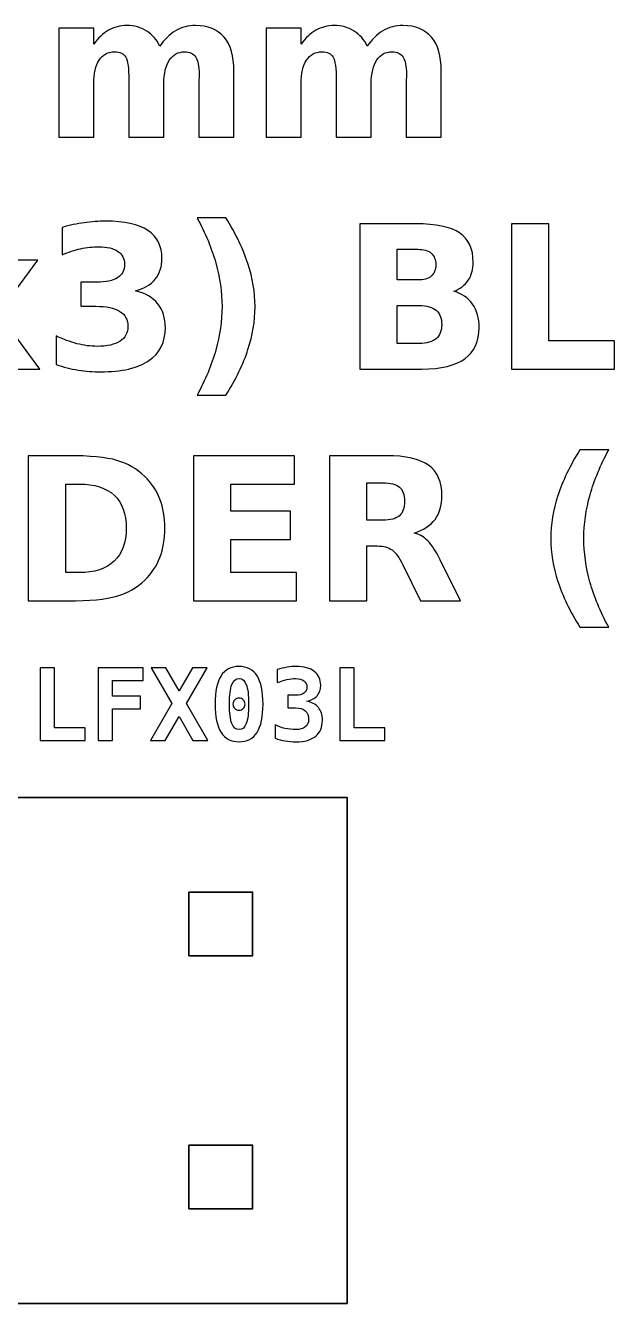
# Model space of a CAD drawing. Header units: centimetres. Extents: x -11.86 to -9.14, y -15.1 to -13.78.
# Drawn here: x -10.442 to -9.85, y -15.104 to -13.821 of the extents above; entities that cross this region are included whole.
import ezdxf

# ---------------------------------------------------------------- set-up
doc = ezdxf.new("R2010")
doc.units = ezdxf.units.CM
doc.header["$MEASUREMENT"] = 0
doc.layers.add('Layer 1', color=7, linetype='Continuous')

msp = doc.modelspace()

# ---------------------------------------------------------------- linework, layer by layer
at = {"layer": 'Layer 1', "color": 7, "lineweight": 35}
for points in [[(-10.27797, -14.755), (-10.21397, -14.755), (-10.21397, -14.691), (-10.27797, -14.691), (-10.27797, -14.755)], [(-10.27797, -15.009), (-10.21397, -15.009), (-10.21397, -14.945), (-10.27797, -14.945), (-10.27797, -15.009)]]:
    msp.add_lwpolyline(points, close=True, dxfattribs=at)
at = {"layer": 'Layer 1', "color": 250}
for points, knots in [([(-10.30721, -13.84198), (-10.30278, -13.83521), (-10.29755, -13.83005), (-10.29145, -13.82651), (-10.29145, -13.82651), (-10.28535, -13.82295), (-10.27868, -13.82118), (-10.27138, -13.82118), (-10.27138, -13.82118), (-10.25881, -13.82118), (-10.24925, -13.82505), (-10.24268, -13.83281), (-10.24268, -13.83281), (-10.23611, -13.84055), (-10.23281, -13.85181), (-10.23281, -13.86658), (-10.23281, -13.86658), (-10.23281, -13.86658), (-10.23281, -13.93318), (-10.23281, -13.93318), (-10.23281, -13.93318), (-10.23281, -13.93318), (-10.26798, -13.93318), (-10.26798, -13.93318), (-10.26798, -13.93318), (-10.26798, -13.93318), (-10.26798, -13.87615), (-10.26798, -13.87615), (-10.26798, -13.87615), (-10.26791, -13.87531), (-10.26788, -13.87445), (-10.26785, -13.87351), (-10.26785, -13.87351), (-10.26781, -13.87261), (-10.26778, -13.87131), (-10.26778, -13.86961), (-10.26778, -13.86961), (-10.26778, -13.86188), (-10.26891, -13.85625), (-10.27121, -13.85278), (-10.27121, -13.85278), (-10.27348, -13.84928), (-10.27715, -13.84755), (-10.28221, -13.84755), (-10.28221, -13.84755), (-10.28888, -13.84755), (-10.29398, -13.85028), (-10.29761, -13.85575), (-10.29761, -13.85575), (-10.30121, -13.86121), (-10.30308, -13.86911), (-10.30321, -13.87948), (-10.30321, -13.87948), (-10.30321, -13.87948), (-10.30321, -13.93318), (-10.30321, -13.93318), (-10.30321, -13.93318), (-10.30321, -13.93318), (-10.33838, -13.93318), (-10.33838, -13.93318), (-10.33838, -13.93318), (-10.33838, -13.93318), (-10.33838, -13.87615), (-10.33838, -13.87615), (-10.33838, -13.87615), (-10.33838, -13.86405), (-10.33941, -13.85625), (-10.34151, -13.85278), (-10.34151, -13.85278), (-10.34358, -13.84928), (-10.34728, -13.84755), (-10.35261, -13.84755), (-10.35261, -13.84755), (-10.35935, -13.84755), (-10.36451, -13.85031), (-10.36815, -13.85581), (-10.36815, -13.85581), (-10.37178, -13.86131), (-10.37361, -13.86915), (-10.37361, -13.87938), (-10.37361, -13.87938), (-10.37361, -13.87938), (-10.37361, -13.93318), (-10.37361, -13.93318), (-10.37361, -13.93318), (-10.37361, -13.93318), (-10.40878, -13.93318), (-10.40878, -13.93318), (-10.40878, -13.93318), (-10.40878, -13.93318), (-10.40878, -13.82381), (-10.40878, -13.82381), (-10.40878, -13.82381), (-10.40878, -13.82381), (-10.37361, -13.82381), (-10.37361, -13.82381), (-10.37361, -13.82381), (-10.37361, -13.82381), (-10.37361, -13.83985), (-10.37361, -13.83985), (-10.37361, -13.83985), (-10.36931, -13.83365), (-10.36438, -13.82901), (-10.35881, -13.82588), (-10.35881, -13.82588), (-10.35325, -13.82275), (-10.34711, -13.82118), (-10.34041, -13.82118), (-10.34041, -13.82118), (-10.33288, -13.82118), (-10.32618, -13.82301), (-10.32041, -13.82665), (-10.32041, -13.82665), (-10.31461, -13.83031), (-10.31021, -13.83541), (-10.30721, -13.84198)], [0, 0, 0, 0, 0.0344828, 0.0344828, 0.0344828, 0.0344828, 0.0689655, 0.0689655, 0.0689655, 0.0689655, 0.1034483, 0.1034483, 0.1034483, 0.1034483, 0.137931, 0.137931, 0.137931, 0.137931, 0.1724138, 0.1724138, 0.1724138, 0.1724138, 0.2068966, 0.2068966, 0.2068966, 0.2068966, 0.2413793, 0.2413793, 0.2413793, 0.2413793, 0.2758621, 0.2758621, 0.2758621, 0.2758621, 0.3103448, 0.3103448, 0.3103448, 0.3103448, 0.3448276, 0.3448276, 0.3448276, 0.3448276, 0.3793103, 0.3793103, 0.3793103, 0.3793103, 0.4137931, 0.4137931, 0.4137931, 0.4137931, 0.4482759, 0.4482759, 0.4482759, 0.4482759, 0.4827586, 0.4827586, 0.4827586, 0.4827586, 0.5172414, 0.5172414, 0.5172414, 0.5172414, 0.5517241, 0.5517241, 0.5517241, 0.5517241, 0.5862069, 0.5862069, 0.5862069, 0.5862069, 0.6206897, 0.6206897, 0.6206897, 0.6206897, 0.6551724, 0.6551724, 0.6551724, 0.6551724, 0.6896552, 0.6896552, 0.6896552, 0.6896552, 0.7241379, 0.7241379, 0.7241379, 0.7241379, 0.7586207, 0.7586207, 0.7586207, 0.7586207, 0.7931034, 0.7931034, 0.7931034, 0.7931034, 0.8275862, 0.8275862, 0.8275862, 0.8275862, 0.862069, 0.862069, 0.862069, 0.862069, 0.8965517, 0.8965517, 0.8965517, 0.8965517, 0.9310345, 0.9310345, 0.9310345, 0.9310345, 0.9655172, 0.9655172, 0.9655172, 0.9655172, 1, 1, 1, 1]), ([(-10.09881, -13.84198), (-10.09438, -13.83521), (-10.08915, -13.83005), (-10.08305, -13.82651), (-10.08305, -13.82651), (-10.07695, -13.82295), (-10.07028, -13.82118), (-10.06298, -13.82118), (-10.06298, -13.82118), (-10.05041, -13.82118), (-10.04085, -13.82505), (-10.03428, -13.83281), (-10.03428, -13.83281), (-10.02771, -13.84055), (-10.02441, -13.85181), (-10.02441, -13.86658), (-10.02441, -13.86658), (-10.02441, -13.86658), (-10.02441, -13.93318), (-10.02441, -13.93318), (-10.02441, -13.93318), (-10.02441, -13.93318), (-10.05958, -13.93318), (-10.05958, -13.93318), (-10.05958, -13.93318), (-10.05958, -13.93318), (-10.05958, -13.87615), (-10.05958, -13.87615), (-10.05958, -13.87615), (-10.05951, -13.87531), (-10.05948, -13.87445), (-10.05945, -13.87351), (-10.05945, -13.87351), (-10.05941, -13.87261), (-10.05938, -13.87131), (-10.05938, -13.86961), (-10.05938, -13.86961), (-10.05938, -13.86188), (-10.06051, -13.85625), (-10.06281, -13.85278), (-10.06281, -13.85278), (-10.06508, -13.84928), (-10.06875, -13.84755), (-10.07381, -13.84755), (-10.07381, -13.84755), (-10.08048, -13.84755), (-10.08558, -13.85028), (-10.08921, -13.85575), (-10.08921, -13.85575), (-10.09281, -13.86121), (-10.09468, -13.86911), (-10.09481, -13.87948), (-10.09481, -13.87948), (-10.09481, -13.87948), (-10.09481, -13.93318), (-10.09481, -13.93318), (-10.09481, -13.93318), (-10.09481, -13.93318), (-10.12998, -13.93318), (-10.12998, -13.93318), (-10.12998, -13.93318), (-10.12998, -13.93318), (-10.12998, -13.87615), (-10.12998, -13.87615), (-10.12998, -13.87615), (-10.12998, -13.86405), (-10.13101, -13.85625), (-10.13311, -13.85278), (-10.13311, -13.85278), (-10.13518, -13.84928), (-10.13888, -13.84755), (-10.14421, -13.84755), (-10.14421, -13.84755), (-10.15095, -13.84755), (-10.15611, -13.85031), (-10.15975, -13.85581), (-10.15975, -13.85581), (-10.16338, -13.86131), (-10.16521, -13.86915), (-10.16521, -13.87938), (-10.16521, -13.87938), (-10.16521, -13.87938), (-10.16521, -13.93318), (-10.16521, -13.93318), (-10.16521, -13.93318), (-10.16521, -13.93318), (-10.20038, -13.93318), (-10.20038, -13.93318), (-10.20038, -13.93318), (-10.20038, -13.93318), (-10.20038, -13.82381), (-10.20038, -13.82381), (-10.20038, -13.82381), (-10.20038, -13.82381), (-10.16521, -13.82381), (-10.16521, -13.82381), (-10.16521, -13.82381), (-10.16521, -13.82381), (-10.16521, -13.83985), (-10.16521, -13.83985), (-10.16521, -13.83985), (-10.16091, -13.83365), (-10.15598, -13.82901), (-10.15041, -13.82588), (-10.15041, -13.82588), (-10.14485, -13.82275), (-10.13871, -13.82118), (-10.13201, -13.82118), (-10.13201, -13.82118), (-10.12448, -13.82118), (-10.11778, -13.82301), (-10.11201, -13.82665), (-10.11201, -13.82665), (-10.10621, -13.83031), (-10.10181, -13.83541), (-10.09881, -13.84198)], [0, 0, 0, 0, 0.0344828, 0.0344828, 0.0344828, 0.0344828, 0.0689655, 0.0689655, 0.0689655, 0.0689655, 0.1034483, 0.1034483, 0.1034483, 0.1034483, 0.137931, 0.137931, 0.137931, 0.137931, 0.1724138, 0.1724138, 0.1724138, 0.1724138, 0.2068966, 0.2068966, 0.2068966, 0.2068966, 0.2413793, 0.2413793, 0.2413793, 0.2413793, 0.2758621, 0.2758621, 0.2758621, 0.2758621, 0.3103448, 0.3103448, 0.3103448, 0.3103448, 0.3448276, 0.3448276, 0.3448276, 0.3448276, 0.3793103, 0.3793103, 0.3793103, 0.3793103, 0.4137931, 0.4137931, 0.4137931, 0.4137931, 0.4482759, 0.4482759, 0.4482759, 0.4482759, 0.4827586, 0.4827586, 0.4827586, 0.4827586, 0.5172414, 0.5172414, 0.5172414, 0.5172414, 0.5517241, 0.5517241, 0.5517241, 0.5517241, 0.5862069, 0.5862069, 0.5862069, 0.5862069, 0.6206897, 0.6206897, 0.6206897, 0.6206897, 0.6551724, 0.6551724, 0.6551724, 0.6551724, 0.6896552, 0.6896552, 0.6896552, 0.6896552, 0.7241379, 0.7241379, 0.7241379, 0.7241379, 0.7586207, 0.7586207, 0.7586207, 0.7586207, 0.7931034, 0.7931034, 0.7931034, 0.7931034, 0.8275862, 0.8275862, 0.8275862, 0.8275862, 0.862069, 0.862069, 0.862069, 0.862069, 0.8965517, 0.8965517, 0.8965517, 0.8965517, 0.9310345, 0.9310345, 0.9310345, 0.9310345, 0.9655172, 0.9655172, 0.9655172, 0.9655172, 1, 1, 1, 1]), ([(-10.33174, -14.08735), (-10.32194, -14.08988), (-10.31444, -14.09431), (-10.30934, -14.10058), (-10.30934, -14.10058), (-10.30424, -14.10688), (-10.30168, -14.11485), (-10.30168, -14.12455), (-10.30168, -14.12455), (-10.30168, -14.13901), (-10.30721, -14.15001), (-10.31828, -14.15755), (-10.31828, -14.15755), (-10.32934, -14.16505), (-10.34548, -14.16881), (-10.36671, -14.16881), (-10.36671, -14.16881), (-10.37421, -14.16881), (-10.38171, -14.16821), (-10.38924, -14.16701), (-10.38924, -14.16701), (-10.39674, -14.16581), (-10.40418, -14.16398), (-10.41154, -14.16158), (-10.41154, -14.16158), (-10.41154, -14.16158), (-10.41154, -14.13258), (-10.41154, -14.13258), (-10.41154, -14.13258), (-10.40451, -14.13608), (-10.39754, -14.13875), (-10.39061, -14.14055), (-10.39061, -14.14055), (-10.38368, -14.14231), (-10.37684, -14.14321), (-10.37014, -14.14321), (-10.37014, -14.14321), (-10.36018, -14.14321), (-10.35254, -14.14148), (-10.34724, -14.13805), (-10.34724, -14.13805), (-10.34194, -14.13458), (-10.33928, -14.12965), (-10.33928, -14.12318), (-10.33928, -14.12318), (-10.33928, -14.11655), (-10.34201, -14.11151), (-10.34744, -14.10811), (-10.34744, -14.10811), (-10.35288, -14.10468), (-10.36091, -14.10298), (-10.37151, -14.10298), (-10.37151, -14.10298), (-10.37151, -14.10298), (-10.38654, -14.10298), (-10.38654, -14.10298), (-10.38654, -14.10298), (-10.38654, -14.10298), (-10.38654, -14.07875), (-10.38654, -14.07875), (-10.38654, -14.07875), (-10.38654, -14.07875), (-10.37074, -14.07875), (-10.37074, -14.07875), (-10.37074, -14.07875), (-10.36128, -14.07875), (-10.35428, -14.07728), (-10.34964, -14.07431), (-10.34964, -14.07431), (-10.34501, -14.07135), (-10.34271, -14.06685), (-10.34271, -14.06081), (-10.34271, -14.06081), (-10.34271, -14.05521), (-10.34494, -14.05088), (-10.34944, -14.04785), (-10.34944, -14.04785), (-10.35394, -14.04478), (-10.36028, -14.04325), (-10.36848, -14.04325), (-10.36848, -14.04325), (-10.37454, -14.04325), (-10.38064, -14.04391), (-10.38684, -14.04528), (-10.38684, -14.04528), (-10.39301, -14.04665), (-10.39914, -14.04868), (-10.40528, -14.05135), (-10.40528, -14.05135), (-10.40528, -14.05135), (-10.40528, -14.02381), (-10.40528, -14.02381), (-10.40528, -14.02381), (-10.39784, -14.02171), (-10.39051, -14.02015), (-10.38321, -14.01911), (-10.38321, -14.01911), (-10.37591, -14.01808), (-10.36878, -14.01755), (-10.36174, -14.01755), (-10.36174, -14.01755), (-10.34281, -14.01755), (-10.32861, -14.02065), (-10.31921, -14.02688), (-10.31921, -14.02688), (-10.30981, -14.03308), (-10.30511, -14.04245), (-10.30511, -14.05495), (-10.30511, -14.05495), (-10.30511, -14.06345), (-10.30734, -14.07045), (-10.31184, -14.07588), (-10.31184, -14.07588), (-10.31634, -14.08131), (-10.32298, -14.08515), (-10.33174, -14.08735)], [0, 0, 0, 0, 0.0344828, 0.0344828, 0.0344828, 0.0344828, 0.0689655, 0.0689655, 0.0689655, 0.0689655, 0.1034483, 0.1034483, 0.1034483, 0.1034483, 0.137931, 0.137931, 0.137931, 0.137931, 0.1724138, 0.1724138, 0.1724138, 0.1724138, 0.2068966, 0.2068966, 0.2068966, 0.2068966, 0.2413793, 0.2413793, 0.2413793, 0.2413793, 0.2758621, 0.2758621, 0.2758621, 0.2758621, 0.3103448, 0.3103448, 0.3103448, 0.3103448, 0.3448276, 0.3448276, 0.3448276, 0.3448276, 0.3793103, 0.3793103, 0.3793103, 0.3793103, 0.4137931, 0.4137931, 0.4137931, 0.4137931, 0.4482759, 0.4482759, 0.4482759, 0.4482759, 0.4827586, 0.4827586, 0.4827586, 0.4827586, 0.5172414, 0.5172414, 0.5172414, 0.5172414, 0.5517241, 0.5517241, 0.5517241, 0.5517241, 0.5862069, 0.5862069, 0.5862069, 0.5862069, 0.6206897, 0.6206897, 0.6206897, 0.6206897, 0.6551724, 0.6551724, 0.6551724, 0.6551724, 0.6896552, 0.6896552, 0.6896552, 0.6896552, 0.7241379, 0.7241379, 0.7241379, 0.7241379, 0.7586207, 0.7586207, 0.7586207, 0.7586207, 0.7931034, 0.7931034, 0.7931034, 0.7931034, 0.8275862, 0.8275862, 0.8275862, 0.8275862, 0.862069, 0.862069, 0.862069, 0.862069, 0.8965517, 0.8965517, 0.8965517, 0.8965517, 0.9310345, 0.9310345, 0.9310345, 0.9310345, 0.9655172, 0.9655172, 0.9655172, 0.9655172, 1, 1, 1, 1]), ([(-10.26974, -14.19235), (-10.26141, -14.17685), (-10.25514, -14.16171), (-10.25097, -14.14695), (-10.25097, -14.14695), (-10.24681, -14.13215), (-10.24474, -14.11758), (-10.24474, -14.10318), (-10.24474, -14.10318), (-10.24474, -14.08878), (-10.24681, -14.07421), (-10.25097, -14.05948), (-10.25097, -14.05948), (-10.25514, -14.04475), (-10.26141, -14.02965), (-10.26974, -14.01421), (-10.26974, -14.01421), (-10.26974, -14.01421), (-10.24074, -14.01421), (-10.24074, -14.01421), (-10.24074, -14.01421), (-10.23084, -14.03018), (-10.22351, -14.04545), (-10.21871, -14.06008), (-10.21871, -14.06008), (-10.21394, -14.07468), (-10.21154, -14.08911), (-10.21154, -14.10338), (-10.21154, -14.10338), (-10.21154, -14.11765), (-10.21391, -14.13201), (-10.21867, -14.14648), (-10.21867, -14.14648), (-10.22341, -14.16098), (-10.23077, -14.17628), (-10.24074, -14.19235), (-10.24074, -14.19235), (-10.24074, -14.19235), (-10.26974, -14.19235), (-10.26974, -14.19235)], [0, 0, 0, 0, 0.1, 0.1, 0.1, 0.1, 0.2, 0.2, 0.2, 0.2, 0.3, 0.3, 0.3, 0.3, 0.4, 0.4, 0.4, 0.4, 0.5, 0.5, 0.5, 0.5, 0.6, 0.6, 0.6, 0.6, 0.7, 0.7, 0.7, 0.7, 0.8, 0.8, 0.8, 0.8, 0.9, 0.9, 0.9, 0.9, 1, 1, 1, 1]), ([(-10.01171, -14.08795), (-10.00364, -14.09028), (-9.99738, -14.09461), (-9.99294, -14.10095), (-9.99294, -14.10095), (-9.98851, -14.10725), (-9.98631, -14.11501), (-9.98631, -14.12418), (-9.98631, -14.12418), (-9.98631, -14.13825), (-9.99108, -14.14871), (-10.00058, -14.15561), (-10.00058, -14.15561), (-10.01008, -14.16251), (-10.02454, -14.16598), (-10.04394, -14.16598), (-10.04394, -14.16598), (-10.04394, -14.16598), (-10.10634, -14.16598), (-10.10634, -14.16598), (-10.10634, -14.16598), (-10.10634, -14.16598), (-10.10634, -14.02018), (-10.10634, -14.02018), (-10.10634, -14.02018), (-10.10634, -14.02018), (-10.04991, -14.02018), (-10.04991, -14.02018), (-10.04991, -14.02018), (-10.02964, -14.02018), (-10.01498, -14.02325), (-10.00591, -14.02935), (-10.00591, -14.02935), (-9.99681, -14.03548), (-9.99228, -14.04528), (-9.99228, -14.05875), (-9.99228, -14.05875), (-9.99228, -14.06585), (-9.99394, -14.07188), (-9.99724, -14.07688), (-9.99724, -14.07688), (-10.00058, -14.08185), (-10.00538, -14.08555), (-10.01171, -14.08795)], [0, 0, 0, 0, 0.0909091, 0.0909091, 0.0909091, 0.0909091, 0.1818182, 0.1818182, 0.1818182, 0.1818182, 0.2727273, 0.2727273, 0.2727273, 0.2727273, 0.3636364, 0.3636364, 0.3636364, 0.3636364, 0.4545455, 0.4545455, 0.4545455, 0.4545455, 0.5454545, 0.5454545, 0.5454545, 0.5454545, 0.6363636, 0.6363636, 0.6363636, 0.6363636, 0.7272727, 0.7272727, 0.7272727, 0.7272727, 0.8181818, 0.8181818, 0.8181818, 0.8181818, 0.9090909, 0.9090909, 0.9090909, 0.9090909, 1, 1, 1, 1]), ([(-9.95391, -14.02018), (-9.95391, -14.02018), (-9.91631, -14.02018), (-9.91631, -14.02018), (-9.91631, -14.02018), (-9.91631, -14.02018), (-9.91631, -14.13755), (-9.91631, -14.13755), (-9.91631, -14.13755), (-9.91631, -14.13755), (-9.85031, -14.13755), (-9.85031, -14.13755), (-9.85031, -14.13755), (-9.85031, -14.13755), (-9.85031, -14.16598), (-9.85031, -14.16598), (-9.85031, -14.16598), (-9.85031, -14.16598), (-9.95391, -14.16598), (-9.95391, -14.16598), (-9.95391, -14.16598), (-9.95391, -14.16598), (-9.95391, -14.02018), (-9.95391, -14.02018)], [0, 0, 0, 0, 0.1666667, 0.1666667, 0.1666667, 0.1666667, 0.3333333, 0.3333333, 0.3333333, 0.3333333, 0.5, 0.5, 0.5, 0.5, 0.6666667, 0.6666667, 0.6666667, 0.6666667, 0.8333333, 0.8333333, 0.8333333, 0.8333333, 1, 1, 1, 1]), ([(-10.04794, -14.07661), (-10.04201, -14.07661), (-10.03751, -14.07531), (-10.03448, -14.07271), (-10.03448, -14.07271), (-10.03141, -14.07011), (-10.02988, -14.06628), (-10.02988, -14.06118), (-10.02988, -14.06118), (-10.02988, -14.05618), (-10.03141, -14.05238), (-10.03448, -14.04975), (-10.03448, -14.04975), (-10.03751, -14.04711), (-10.04201, -14.04578), (-10.04794, -14.04578), (-10.04794, -14.04578), (-10.04794, -14.04578), (-10.06874, -14.04578), (-10.06874, -14.04578), (-10.06874, -14.04578), (-10.06874, -14.04578), (-10.06874, -14.07661), (-10.06874, -14.07661), (-10.06874, -14.07661), (-10.06874, -14.07661), (-10.04794, -14.07661), (-10.04794, -14.07661)], [0, 0, 0, 0, 0.1428571, 0.1428571, 0.1428571, 0.1428571, 0.2857143, 0.2857143, 0.2857143, 0.2857143, 0.4285714, 0.4285714, 0.4285714, 0.4285714, 0.5714286, 0.5714286, 0.5714286, 0.5714286, 0.7142857, 0.7142857, 0.7142857, 0.7142857, 0.8571429, 0.8571429, 0.8571429, 0.8571429, 1, 1, 1, 1]), ([(-10.50948, -14.11001), (-10.50948, -14.11001), (-10.54891, -14.05661), (-10.54891, -14.05661), (-10.54891, -14.05661), (-10.54891, -14.05661), (-10.51191, -14.05661), (-10.51191, -14.05661), (-10.51191, -14.05661), (-10.51191, -14.05661), (-10.48954, -14.08905), (-10.48954, -14.08905), (-10.48954, -14.08905), (-10.48954, -14.08905), (-10.46691, -14.05661), (-10.46691, -14.05661), (-10.46691, -14.05661), (-10.46691, -14.05661), (-10.42991, -14.05661), (-10.42991, -14.05661), (-10.42991, -14.05661), (-10.42991, -14.05661), (-10.46934, -14.10985), (-10.46934, -14.10985), (-10.46934, -14.10985), (-10.46934, -14.10985), (-10.42794, -14.16598), (-10.42794, -14.16598), (-10.42794, -14.16598), (-10.42794, -14.16598), (-10.46494, -14.16598), (-10.46494, -14.16598), (-10.46494, -14.16598), (-10.46494, -14.16598), (-10.48954, -14.13141), (-10.48954, -14.13141), (-10.48954, -14.13141), (-10.48954, -14.13141), (-10.51388, -14.16598), (-10.51388, -14.16598), (-10.51388, -14.16598), (-10.51388, -14.16598), (-10.55088, -14.16598), (-10.55088, -14.16598), (-10.55088, -14.16598), (-10.55088, -14.16598), (-10.50948, -14.11001), (-10.50948, -14.11001)], [0, 0, 0, 0, 0.0833333, 0.0833333, 0.0833333, 0.0833333, 0.1666667, 0.1666667, 0.1666667, 0.1666667, 0.25, 0.25, 0.25, 0.25, 0.3333333, 0.3333333, 0.3333333, 0.3333333, 0.4166667, 0.4166667, 0.4166667, 0.4166667, 0.5, 0.5, 0.5, 0.5, 0.5833333, 0.5833333, 0.5833333, 0.5833333, 0.6666667, 0.6666667, 0.6666667, 0.6666667, 0.75, 0.75, 0.75, 0.75, 0.8333333, 0.8333333, 0.8333333, 0.8333333, 0.9166667, 0.9166667, 0.9166667, 0.9166667, 1, 1, 1, 1]), ([(-10.04668, -14.14038), (-10.03911, -14.14038), (-10.03344, -14.13878), (-10.02961, -14.13561), (-10.02961, -14.13561), (-10.02581, -14.13241), (-10.02391, -14.12758), (-10.02391, -14.12115), (-10.02391, -14.12115), (-10.02391, -14.11485), (-10.02581, -14.11011), (-10.02958, -14.10695), (-10.02958, -14.10695), (-10.03334, -14.10378), (-10.03904, -14.10221), (-10.04668, -14.10221), (-10.04668, -14.10221), (-10.04668, -14.10221), (-10.06874, -14.10221), (-10.06874, -14.10221), (-10.06874, -14.10221), (-10.06874, -14.10221), (-10.06874, -14.14038), (-10.06874, -14.14038), (-10.06874, -14.14038), (-10.06874, -14.14038), (-10.04668, -14.14038), (-10.04668, -14.14038)], [0, 0, 0, 0, 0.1428571, 0.1428571, 0.1428571, 0.1428571, 0.2857143, 0.2857143, 0.2857143, 0.2857143, 0.4285714, 0.4285714, 0.4285714, 0.4285714, 0.5714286, 0.5714286, 0.5714286, 0.5714286, 0.7142857, 0.7142857, 0.7142857, 0.7142857, 0.8571429, 0.8571429, 0.8571429, 0.8571429, 1, 1, 1, 1]), ([(-9.85611, -14.42515), (-9.85611, -14.42515), (-9.88511, -14.42515), (-9.88511, -14.42515), (-9.88511, -14.42515), (-9.89508, -14.40908), (-9.90244, -14.39378), (-9.90718, -14.37928), (-9.90718, -14.37928), (-9.91194, -14.36481), (-9.91431, -14.35045), (-9.91431, -14.33618), (-9.91431, -14.33618), (-9.91431, -14.32191), (-9.91191, -14.30748), (-9.90714, -14.29288), (-9.90714, -14.29288), (-9.90234, -14.27825), (-9.89501, -14.26298), (-9.88511, -14.24701), (-9.88511, -14.24701), (-9.88511, -14.24701), (-9.85611, -14.24701), (-9.85611, -14.24701), (-9.85611, -14.24701), (-9.86444, -14.26245), (-9.87068, -14.27755), (-9.87484, -14.29228), (-9.87484, -14.29228), (-9.87901, -14.30701), (-9.88111, -14.32158), (-9.88111, -14.33598), (-9.88111, -14.33598), (-9.88111, -14.35038), (-9.87904, -14.36495), (-9.87491, -14.37975), (-9.87491, -14.37975), (-9.87078, -14.39451), (-9.86451, -14.40965), (-9.85611, -14.42515)], [0, 0, 0, 0, 0.1, 0.1, 0.1, 0.1, 0.2, 0.2, 0.2, 0.2, 0.3, 0.3, 0.3, 0.3, 0.4, 0.4, 0.4, 0.4, 0.5, 0.5, 0.5, 0.5, 0.6, 0.6, 0.6, 0.6, 0.7, 0.7, 0.7, 0.7, 0.8, 0.8, 0.8, 0.8, 0.9, 0.9, 0.9, 0.9, 1, 1, 1, 1]), ([(-10.4394, -14.25298), (-10.4394, -14.25298), (-10.39974, -14.25298), (-10.39974, -14.25298), (-10.39974, -14.25298), (-10.3776, -14.25298), (-10.36114, -14.25455), (-10.3503, -14.25771), (-10.3503, -14.25771), (-10.33947, -14.26088), (-10.33017, -14.26621), (-10.3224, -14.27378), (-10.3224, -14.27378), (-10.31557, -14.28035), (-10.3105, -14.28795), (-10.30717, -14.29655), (-10.30717, -14.29655), (-10.30387, -14.30511), (-10.3022, -14.31485), (-10.3022, -14.32575), (-10.3022, -14.32575), (-10.3022, -14.33675), (-10.30387, -14.34655), (-10.30717, -14.35518), (-10.30717, -14.35518), (-10.3105, -14.36381), (-10.31557, -14.37141), (-10.3224, -14.37798), (-10.3224, -14.37798), (-10.33024, -14.38555), (-10.3396, -14.39088), (-10.35054, -14.39405), (-10.35054, -14.39405), (-10.36147, -14.39721), (-10.37787, -14.39878), (-10.39974, -14.39878), (-10.39974, -14.39878), (-10.39974, -14.39878), (-10.4394, -14.39878), (-10.4394, -14.39878), (-10.4394, -14.39878), (-10.4394, -14.39878), (-10.4394, -14.25298), (-10.4394, -14.25298)], [0, 0, 0, 0, 0.0909091, 0.0909091, 0.0909091, 0.0909091, 0.1818182, 0.1818182, 0.1818182, 0.1818182, 0.2727273, 0.2727273, 0.2727273, 0.2727273, 0.3636364, 0.3636364, 0.3636364, 0.3636364, 0.4545455, 0.4545455, 0.4545455, 0.4545455, 0.5454545, 0.5454545, 0.5454545, 0.5454545, 0.6363636, 0.6363636, 0.6363636, 0.6363636, 0.7272727, 0.7272727, 0.7272727, 0.7272727, 0.8181818, 0.8181818, 0.8181818, 0.8181818, 0.9090909, 0.9090909, 0.9090909, 0.9090909, 1, 1, 1, 1]), ([(-10.2734, -14.25298), (-10.2734, -14.25298), (-10.17194, -14.25298), (-10.17194, -14.25298), (-10.17194, -14.25298), (-10.17194, -14.25298), (-10.17194, -14.28141), (-10.17194, -14.28141), (-10.17194, -14.28141), (-10.17194, -14.28141), (-10.2358, -14.28141), (-10.2358, -14.28141), (-10.2358, -14.28141), (-10.2358, -14.28141), (-10.2358, -14.30855), (-10.2358, -14.30855), (-10.2358, -14.30855), (-10.2358, -14.30855), (-10.17577, -14.30855), (-10.17577, -14.30855), (-10.17577, -14.30855), (-10.17577, -14.30855), (-10.17577, -14.33698), (-10.17577, -14.33698), (-10.17577, -14.33698), (-10.17577, -14.33698), (-10.2358, -14.33698), (-10.2358, -14.33698), (-10.2358, -14.33698), (-10.2358, -14.33698), (-10.2358, -14.37035), (-10.2358, -14.37035), (-10.2358, -14.37035), (-10.2358, -14.37035), (-10.1698, -14.37035), (-10.1698, -14.37035), (-10.1698, -14.37035), (-10.1698, -14.37035), (-10.1698, -14.39878), (-10.1698, -14.39878), (-10.1698, -14.39878), (-10.1698, -14.39878), (-10.2734, -14.39878), (-10.2734, -14.39878), (-10.2734, -14.39878), (-10.2734, -14.39878), (-10.2734, -14.25298), (-10.2734, -14.25298)], [0, 0, 0, 0, 0.0833333, 0.0833333, 0.0833333, 0.0833333, 0.1666667, 0.1666667, 0.1666667, 0.1666667, 0.25, 0.25, 0.25, 0.25, 0.3333333, 0.3333333, 0.3333333, 0.3333333, 0.4166667, 0.4166667, 0.4166667, 0.4166667, 0.5, 0.5, 0.5, 0.5, 0.5833333, 0.5833333, 0.5833333, 0.5833333, 0.6666667, 0.6666667, 0.6666667, 0.6666667, 0.75, 0.75, 0.75, 0.75, 0.8333333, 0.8333333, 0.8333333, 0.8333333, 0.9166667, 0.9166667, 0.9166667, 0.9166667, 1, 1, 1, 1]), ([(-10.09917, -14.34361), (-10.09917, -14.34361), (-10.09917, -14.39878), (-10.09917, -14.39878), (-10.09917, -14.39878), (-10.09917, -14.39878), (-10.13677, -14.39878), (-10.13677, -14.39878), (-10.13677, -14.39878), (-10.13677, -14.39878), (-10.13677, -14.25298), (-10.13677, -14.25298), (-10.13677, -14.25298), (-10.13677, -14.25298), (-10.07934, -14.25298), (-10.07934, -14.25298), (-10.07934, -14.25298), (-10.06014, -14.25298), (-10.04604, -14.25621), (-10.03711, -14.26265), (-10.03711, -14.26265), (-10.02814, -14.26908), (-10.02367, -14.27928), (-10.02367, -14.29321), (-10.02367, -14.29321), (-10.02367, -14.30285), (-10.02601, -14.31078), (-10.03064, -14.31695), (-10.03064, -14.31695), (-10.03531, -14.32315), (-10.04234, -14.32771), (-10.05171, -14.33061), (-10.05171, -14.33061), (-10.04657, -14.33181), (-10.04194, -14.33445), (-10.03787, -14.33858), (-10.03787, -14.33858), (-10.03381, -14.34271), (-10.02971, -14.34898), (-10.02554, -14.35738), (-10.02554, -14.35738), (-10.02554, -14.35738), (-10.00511, -14.39878), (-10.00511, -14.39878), (-10.00511, -14.39878), (-10.00511, -14.39878), (-10.04517, -14.39878), (-10.04517, -14.39878), (-10.04517, -14.39878), (-10.04517, -14.39878), (-10.06294, -14.36255), (-10.06294, -14.36255), (-10.06294, -14.36255), (-10.06651, -14.35528), (-10.07014, -14.35028), (-10.07384, -14.34761), (-10.07384, -14.34761), (-10.07751, -14.34495), (-10.08241, -14.34361), (-10.08854, -14.34361), (-10.08854, -14.34361), (-10.08854, -14.34361), (-10.09917, -14.34361), (-10.09917, -14.34361)], [0, 0, 0, 0, 0.0625, 0.0625, 0.0625, 0.0625, 0.125, 0.125, 0.125, 0.125, 0.1875, 0.1875, 0.1875, 0.1875, 0.25, 0.25, 0.25, 0.25, 0.3125, 0.3125, 0.3125, 0.3125, 0.375, 0.375, 0.375, 0.375, 0.4375, 0.4375, 0.4375, 0.4375, 0.5, 0.5, 0.5, 0.5, 0.5625, 0.5625, 0.5625, 0.5625, 0.625, 0.625, 0.625, 0.625, 0.6875, 0.6875, 0.6875, 0.6875, 0.75, 0.75, 0.75, 0.75, 0.8125, 0.8125, 0.8125, 0.8125, 0.875, 0.875, 0.875, 0.875, 0.9375, 0.9375, 0.9375, 0.9375, 1, 1, 1, 1]), ([(-10.4018, -14.28141), (-10.4018, -14.28141), (-10.4018, -14.37035), (-10.4018, -14.37035), (-10.4018, -14.37035), (-10.4018, -14.37035), (-10.38834, -14.37035), (-10.38834, -14.37035), (-10.38834, -14.37035), (-10.37297, -14.37035), (-10.36124, -14.36655), (-10.35314, -14.35891), (-10.35314, -14.35891), (-10.34504, -14.35131), (-10.34097, -14.34025), (-10.34097, -14.32575), (-10.34097, -14.32575), (-10.34097, -14.31128), (-10.345, -14.30028), (-10.35307, -14.29275), (-10.35307, -14.29275), (-10.36114, -14.28518), (-10.3729, -14.28141), (-10.38834, -14.28141), (-10.38834, -14.28141), (-10.38834, -14.28141), (-10.4018, -14.28141), (-10.4018, -14.28141)], [0, 0, 0, 0, 0.1428571, 0.1428571, 0.1428571, 0.1428571, 0.2857143, 0.2857143, 0.2857143, 0.2857143, 0.4285714, 0.4285714, 0.4285714, 0.4285714, 0.5714286, 0.5714286, 0.5714286, 0.5714286, 0.7142857, 0.7142857, 0.7142857, 0.7142857, 0.8571429, 0.8571429, 0.8571429, 0.8571429, 1, 1, 1, 1]), ([(-10.08334, -14.31765), (-10.07547, -14.31765), (-10.06981, -14.31618), (-10.06641, -14.31325), (-10.06641, -14.31325), (-10.06297, -14.31031), (-10.06127, -14.30548), (-10.06127, -14.29878), (-10.06127, -14.29878), (-10.06127, -14.29215), (-10.06297, -14.28738), (-10.06641, -14.28451), (-10.06641, -14.28451), (-10.06981, -14.28165), (-10.07547, -14.28021), (-10.08334, -14.28021), (-10.08334, -14.28021), (-10.08334, -14.28021), (-10.09917, -14.28021), (-10.09917, -14.28021), (-10.09917, -14.28021), (-10.09917, -14.28021), (-10.09917, -14.31765), (-10.09917, -14.31765), (-10.09917, -14.31765), (-10.09917, -14.31765), (-10.08334, -14.31765), (-10.08334, -14.31765)], [0, 0, 0, 0, 0.1428571, 0.1428571, 0.1428571, 0.1428571, 0.2857143, 0.2857143, 0.2857143, 0.2857143, 0.4285714, 0.4285714, 0.4285714, 0.4285714, 0.5714286, 0.5714286, 0.5714286, 0.5714286, 0.7142857, 0.7142857, 0.7142857, 0.7142857, 0.8571429, 0.8571429, 0.8571429, 0.8571429, 1, 1, 1, 1]), ([(-10.42735, -14.53877), (-10.42735, -14.53877), (-10.42735, -14.46587), (-10.42735, -14.46587), (-10.42735, -14.46587), (-10.42735, -14.46587), (-10.41295, -14.46587), (-10.41295, -14.46587), (-10.41295, -14.46587), (-10.41295, -14.46587), (-10.41295, -14.52607), (-10.41295, -14.52607), (-10.41295, -14.52607), (-10.41295, -14.52607), (-10.38213, -14.52607), (-10.38213, -14.52607), (-10.38213, -14.52607), (-10.38213, -14.52607), (-10.38213, -14.53877), (-10.38213, -14.53877), (-10.38213, -14.53877), (-10.38213, -14.53877), (-10.42735, -14.53877), (-10.42735, -14.53877)], [0, 0, 0, 0, 0.1666667, 0.1666667, 0.1666667, 0.1666667, 0.3333333, 0.3333333, 0.3333333, 0.3333333, 0.5, 0.5, 0.5, 0.5, 0.6666667, 0.6666667, 0.6666667, 0.6666667, 0.8333333, 0.8333333, 0.8333333, 0.8333333, 1, 1, 1, 1]), ([(-10.32383, -14.47857), (-10.32383, -14.47857), (-10.35485, -14.47857), (-10.35485, -14.47857), (-10.35485, -14.47857), (-10.35485, -14.47857), (-10.35485, -14.49429), (-10.35485, -14.49429), (-10.35485, -14.49429), (-10.35485, -14.49429), (-10.32661, -14.49429), (-10.32661, -14.49429), (-10.32661, -14.49429), (-10.32661, -14.49429), (-10.32661, -14.50699), (-10.32661, -14.50699), (-10.32661, -14.50699), (-10.32661, -14.50699), (-10.35485, -14.50699), (-10.35485, -14.50699), (-10.35485, -14.50699), (-10.35485, -14.50699), (-10.35485, -14.53877), (-10.35485, -14.53877), (-10.35485, -14.53877), (-10.35485, -14.53877), (-10.36925, -14.53877), (-10.36925, -14.53877), (-10.36925, -14.53877), (-10.36925, -14.53877), (-10.36925, -14.46587), (-10.36925, -14.46587), (-10.36925, -14.46587), (-10.36925, -14.46587), (-10.32383, -14.46587), (-10.32383, -14.46587), (-10.32383, -14.46587), (-10.32383, -14.46587), (-10.32383, -14.47857), (-10.32383, -14.47857)], [0, 0, 0, 0, 0.1, 0.1, 0.1, 0.1, 0.2, 0.2, 0.2, 0.2, 0.3, 0.3, 0.3, 0.3, 0.4, 0.4, 0.4, 0.4, 0.5, 0.5, 0.5, 0.5, 0.6, 0.6, 0.6, 0.6, 0.7, 0.7, 0.7, 0.7, 0.8, 0.8, 0.8, 0.8, 0.9, 0.9, 0.9, 0.9, 1, 1, 1, 1]), ([(-10.25905, -14.53877), (-10.25905, -14.53877), (-10.27393, -14.53877), (-10.27393, -14.53877), (-10.27393, -14.53877), (-10.27393, -14.53877), (-10.28785, -14.51465), (-10.28785, -14.51465), (-10.28785, -14.51465), (-10.28785, -14.51465), (-10.30173, -14.53877), (-10.30173, -14.53877), (-10.30173, -14.53877), (-10.30173, -14.53877), (-10.31661, -14.53877), (-10.31661, -14.53877), (-10.31661, -14.53877), (-10.31661, -14.53877), (-10.29523, -14.50175), (-10.29523, -14.50175), (-10.29523, -14.50175), (-10.29523, -14.50175), (-10.31603, -14.46587), (-10.31603, -14.46587), (-10.31603, -14.46587), (-10.31603, -14.46587), (-10.30113, -14.46587), (-10.30113, -14.46587), (-10.30113, -14.46587), (-10.30113, -14.46587), (-10.28785, -14.48907), (-10.28785, -14.48907), (-10.28785, -14.48907), (-10.28785, -14.48907), (-10.27453, -14.46587), (-10.27453, -14.46587), (-10.27453, -14.46587), (-10.27453, -14.46587), (-10.25963, -14.46587), (-10.25963, -14.46587), (-10.25963, -14.46587), (-10.25963, -14.46587), (-10.28033, -14.50175), (-10.28033, -14.50175), (-10.28033, -14.50175), (-10.28033, -14.50175), (-10.25905, -14.53877), (-10.25905, -14.53877)], [0, 0, 0, 0, 0.0833333, 0.0833333, 0.0833333, 0.0833333, 0.1666667, 0.1666667, 0.1666667, 0.1666667, 0.25, 0.25, 0.25, 0.25, 0.3333333, 0.3333333, 0.3333333, 0.3333333, 0.4166667, 0.4166667, 0.4166667, 0.4166667, 0.5, 0.5, 0.5, 0.5, 0.5833333, 0.5833333, 0.5833333, 0.5833333, 0.6666667, 0.6666667, 0.6666667, 0.6666667, 0.75, 0.75, 0.75, 0.75, 0.8333333, 0.8333333, 0.8333333, 0.8333333, 0.9166667, 0.9166667, 0.9166667, 0.9166667, 1, 1, 1, 1]), ([(-10.25173, -14.50239), (-10.25173, -14.48977), (-10.24973, -14.4803), (-10.24573, -14.474), (-10.24573, -14.474), (-10.24171, -14.4677), (-10.2357, -14.46455), (-10.22765, -14.46455), (-10.22765, -14.46455), (-10.21958, -14.46455), (-10.21355, -14.46769), (-10.20953, -14.47397), (-10.20953, -14.47397), (-10.20553, -14.48025), (-10.20353, -14.48974), (-10.20353, -14.50239), (-10.20353, -14.50239), (-10.20353, -14.51502), (-10.20553, -14.52449), (-10.20953, -14.53077), (-10.20953, -14.53077), (-10.21355, -14.53705), (-10.21958, -14.54019), (-10.22765, -14.54019), (-10.22765, -14.54019), (-10.2357, -14.54019), (-10.24171, -14.53704), (-10.24573, -14.53074), (-10.24573, -14.53074), (-10.24973, -14.52444), (-10.25173, -14.51499), (-10.25173, -14.50239)], [0, 0, 0, 0, 0.125, 0.125, 0.125, 0.125, 0.25, 0.25, 0.25, 0.25, 0.375, 0.375, 0.375, 0.375, 0.5, 0.5, 0.5, 0.5, 0.625, 0.625, 0.625, 0.625, 0.75, 0.75, 0.75, 0.75, 0.875, 0.875, 0.875, 0.875, 1, 1, 1, 1]), ([(-10.17073, -14.50615), (-10.17073, -14.50615), (-10.17845, -14.50615), (-10.17845, -14.50615), (-10.17845, -14.50615), (-10.17845, -14.50615), (-10.17845, -14.49345), (-10.17845, -14.49345), (-10.17845, -14.49345), (-10.17845, -14.49345), (-10.17073, -14.49345), (-10.17073, -14.49345), (-10.17073, -14.49345), (-10.16716, -14.49345), (-10.16438, -14.49275), (-10.16241, -14.49134), (-10.16241, -14.49134), (-10.16045, -14.48992), (-10.15946, -14.48792), (-10.15946, -14.48535), (-10.15946, -14.48535), (-10.15946, -14.48265), (-10.16045, -14.48054), (-10.16241, -14.47902), (-10.16241, -14.47902), (-10.16438, -14.4775), (-10.16716, -14.47675), (-10.17073, -14.47675), (-10.17073, -14.47675), (-10.17346, -14.47675), (-10.1764, -14.4771), (-10.17951, -14.47779), (-10.17951, -14.47779), (-10.18265, -14.47847), (-10.18588, -14.47947), (-10.18923, -14.48077), (-10.18923, -14.48077), (-10.18923, -14.48077), (-10.18923, -14.46769), (-10.18923, -14.46769), (-10.18923, -14.46769), (-10.18588, -14.46667), (-10.18258, -14.4659), (-10.17933, -14.46535), (-10.17933, -14.46535), (-10.17606, -14.46482), (-10.17295, -14.46455), (-10.16995, -14.46455), (-10.16995, -14.46455), (-10.16226, -14.46455), (-10.15628, -14.46624), (-10.152, -14.46959), (-10.152, -14.46959), (-10.1477, -14.47294), (-10.14555, -14.47755), (-10.14555, -14.48345), (-10.14555, -14.48345), (-10.14555, -14.48777), (-10.14678, -14.49132), (-10.14926, -14.49407), (-10.14926, -14.49407), (-10.15173, -14.49682), (-10.15526, -14.49862), (-10.15985, -14.49945), (-10.15985, -14.49945), (-10.15465, -14.50037), (-10.15066, -14.50245), (-10.14793, -14.50569), (-10.14793, -14.50569), (-10.1452, -14.50892), (-10.14383, -14.51319), (-10.14383, -14.51845), (-10.14383, -14.51845), (-10.14383, -14.52552), (-10.1461, -14.5309), (-10.15061, -14.53462), (-10.15061, -14.53462), (-10.15515, -14.53834), (-10.16171, -14.54019), (-10.17035, -14.54019), (-10.17035, -14.54019), (-10.17401, -14.54019), (-10.17763, -14.53987), (-10.1812, -14.53925), (-10.1812, -14.53925), (-10.18476, -14.53864), (-10.18818, -14.53774), (-10.19143, -14.53657), (-10.19143, -14.53657), (-10.19143, -14.53657), (-10.19143, -14.52319), (-10.19143, -14.52319), (-10.19143, -14.52319), (-10.18836, -14.52472), (-10.18506, -14.52589), (-10.18151, -14.52669), (-10.18151, -14.52669), (-10.17798, -14.52749), (-10.17425, -14.52789), (-10.17035, -14.52789), (-10.17035, -14.52789), (-10.16643, -14.52789), (-10.16335, -14.52699), (-10.16106, -14.52517), (-10.16106, -14.52517), (-10.15878, -14.52337), (-10.15765, -14.52094), (-10.15765, -14.51787), (-10.15765, -14.51787), (-10.15765, -14.51414), (-10.15878, -14.51124), (-10.16106, -14.5092), (-10.16106, -14.5092), (-10.16335, -14.50717), (-10.16656, -14.50615), (-10.17073, -14.50615)], [0, 0, 0, 0, 0.0344828, 0.0344828, 0.0344828, 0.0344828, 0.0689655, 0.0689655, 0.0689655, 0.0689655, 0.1034483, 0.1034483, 0.1034483, 0.1034483, 0.137931, 0.137931, 0.137931, 0.137931, 0.1724138, 0.1724138, 0.1724138, 0.1724138, 0.2068966, 0.2068966, 0.2068966, 0.2068966, 0.2413793, 0.2413793, 0.2413793, 0.2413793, 0.2758621, 0.2758621, 0.2758621, 0.2758621, 0.3103448, 0.3103448, 0.3103448, 0.3103448, 0.3448276, 0.3448276, 0.3448276, 0.3448276, 0.3793103, 0.3793103, 0.3793103, 0.3793103, 0.4137931, 0.4137931, 0.4137931, 0.4137931, 0.4482759, 0.4482759, 0.4482759, 0.4482759, 0.4827586, 0.4827586, 0.4827586, 0.4827586, 0.5172414, 0.5172414, 0.5172414, 0.5172414, 0.5517241, 0.5517241, 0.5517241, 0.5517241, 0.5862069, 0.5862069, 0.5862069, 0.5862069, 0.6206897, 0.6206897, 0.6206897, 0.6206897, 0.6551724, 0.6551724, 0.6551724, 0.6551724, 0.6896552, 0.6896552, 0.6896552, 0.6896552, 0.7241379, 0.7241379, 0.7241379, 0.7241379, 0.7586207, 0.7586207, 0.7586207, 0.7586207, 0.7931034, 0.7931034, 0.7931034, 0.7931034, 0.8275862, 0.8275862, 0.8275862, 0.8275862, 0.862069, 0.862069, 0.862069, 0.862069, 0.8965517, 0.8965517, 0.8965517, 0.8965517, 0.9310345, 0.9310345, 0.9310345, 0.9310345, 0.9655172, 0.9655172, 0.9655172, 0.9655172, 1, 1, 1, 1]), ([(-10.12635, -14.53877), (-10.12635, -14.53877), (-10.12635, -14.46587), (-10.12635, -14.46587), (-10.12635, -14.46587), (-10.12635, -14.46587), (-10.11195, -14.46587), (-10.11195, -14.46587), (-10.11195, -14.46587), (-10.11195, -14.46587), (-10.11195, -14.52607), (-10.11195, -14.52607), (-10.11195, -14.52607), (-10.11195, -14.52607), (-10.08113, -14.52607), (-10.08113, -14.52607), (-10.08113, -14.52607), (-10.08113, -14.52607), (-10.08113, -14.53877), (-10.08113, -14.53877), (-10.08113, -14.53877), (-10.08113, -14.53877), (-10.12635, -14.53877), (-10.12635, -14.53877)], [0, 0, 0, 0, 0.1666667, 0.1666667, 0.1666667, 0.1666667, 0.3333333, 0.3333333, 0.3333333, 0.3333333, 0.5, 0.5, 0.5, 0.5, 0.6666667, 0.6666667, 0.6666667, 0.6666667, 0.8333333, 0.8333333, 0.8333333, 0.8333333, 1, 1, 1, 1]), ([(-10.22765, -14.47675), (-10.23098, -14.47675), (-10.2334, -14.47879), (-10.23493, -14.48285), (-10.23493, -14.48285), (-10.23646, -14.48694), (-10.23723, -14.49344), (-10.23723, -14.50239), (-10.23723, -14.50239), (-10.23723, -14.51132), (-10.23646, -14.5178), (-10.23493, -14.52189), (-10.23493, -14.52189), (-10.2334, -14.52595), (-10.23098, -14.52799), (-10.22765, -14.52799), (-10.22765, -14.52799), (-10.2243, -14.52799), (-10.22186, -14.52595), (-10.22033, -14.52189), (-10.22033, -14.52189), (-10.2188, -14.5178), (-10.21803, -14.51132), (-10.21803, -14.50239), (-10.21803, -14.50239), (-10.21803, -14.49344), (-10.2188, -14.48694), (-10.22033, -14.48285), (-10.22033, -14.48285), (-10.22186, -14.47879), (-10.2243, -14.47675), (-10.22765, -14.47675)], [0, 0, 0, 0, 0.125, 0.125, 0.125, 0.125, 0.25, 0.25, 0.25, 0.25, 0.375, 0.375, 0.375, 0.375, 0.5, 0.5, 0.5, 0.5, 0.625, 0.625, 0.625, 0.625, 0.75, 0.75, 0.75, 0.75, 0.875, 0.875, 0.875, 0.875, 1, 1, 1, 1]), ([(-10.23371, -14.50239), (-10.23371, -14.50067), (-10.23313, -14.49922), (-10.23195, -14.49805), (-10.23195, -14.49805), (-10.23078, -14.49687), (-10.22935, -14.49629), (-10.22765, -14.49629), (-10.22765, -14.49629), (-10.22593, -14.49629), (-10.22448, -14.49687), (-10.22331, -14.49805), (-10.22331, -14.49805), (-10.22213, -14.49922), (-10.22155, -14.50067), (-10.22155, -14.50239), (-10.22155, -14.50239), (-10.22155, -14.50409), (-10.22213, -14.50552), (-10.22331, -14.50669), (-10.22331, -14.50669), (-10.22448, -14.50787), (-10.22593, -14.50845), (-10.22765, -14.50845), (-10.22765, -14.50845), (-10.22935, -14.50845), (-10.23078, -14.50787), (-10.23195, -14.50672), (-10.23195, -14.50672), (-10.23313, -14.50557), (-10.23371, -14.50412), (-10.23371, -14.50239)], [0, 0, 0, 0, 0.125, 0.125, 0.125, 0.125, 0.25, 0.25, 0.25, 0.25, 0.375, 0.375, 0.375, 0.375, 0.5, 0.5, 0.5, 0.5, 0.625, 0.625, 0.625, 0.625, 0.75, 0.75, 0.75, 0.75, 0.875, 0.875, 0.875, 0.875, 1, 1, 1, 1])]:
    msp.add_open_spline(points, degree=3, knots=knots, dxfattribs=at)
at = {"layer": 'Layer 1', "color": 7, "lineweight": 35}
msp.add_open_spline([(-10.881, -14.59603), (-10.881, -14.59603), (-10.119, -14.59603), (-10.119, -14.59603), (-10.119, -14.59603), (-10.119, -14.59603), (-10.119, -15.10403), (-10.119, -15.10403), (-10.119, -15.10403), (-10.119, -15.10403), (-10.881, -15.10403), (-10.881, -15.10403), (-10.881, -15.10403), (-10.881, -15.10403), (-10.881, -14.59603), (-10.881, -14.59603)], degree=3, knots=[0, 0, 0, 0, 0.25, 0.25, 0.25, 0.25, 0.5, 0.5, 0.5, 0.5, 0.75, 0.75, 0.75, 0.75, 1, 1, 1, 1], dxfattribs=at)

doc.saveas('drawing.dxf')
